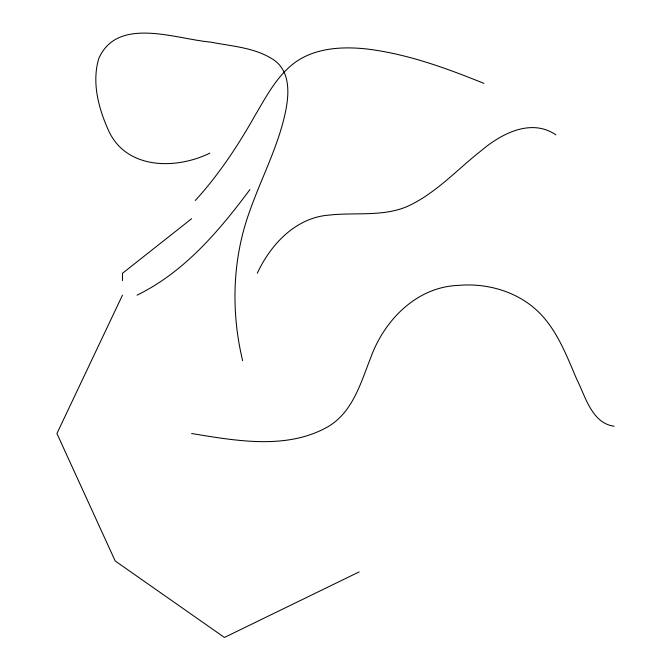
<?xml version="1.0" encoding="UTF-8"?>
<svg xmlns="http://www.w3.org/2000/svg" width="671" height="671" viewBox="0 0 671 671"><rect width="100%" height="100%" fill="white"/><g stroke="black" fill="none" stroke-linecap="round" stroke-linejoin="round"><path stroke-width="1.01" d="M122.474 295.156L56.926 433.525L115.194 560.981L224.433 637.45L359.17 571.902M257.303 273.231C270.715 244.345 295.743 217.547 329.218 215.081C354.984 212.221 381.984 216.867 406.601 206.777C435.404 193.894 456.766 169.813 481.25 150.673C501.17 133.747 531.155 117.903 555.898 134.854M249.922 189.549C219.191 230.941 184.24 272.174 137.043 295.156M195.303 200.478C218.712 174.863 237.92 145.775 254.955 115.63C266.504 96.154 277.349 74.926 296.314 61.547C316.88 47.633 342.973 46.4 366.911 48.991C407.498 53.957 446.24 68.132 483.942 83.389M191.663 218.679L122.474 273.307L122.474 280.587M209.872 153.139C175.383 170.006 124.94 169.587 107.838 128.941C98.243 107.209 91.701 81.753 98.847 58.343C117.719 15.894 176.129 39.17 210.476 42.072C232.191 46.391 256.012 47.498 274.733 60.566C290.988 72.812 289.008 95.819 285.15 113.449C277.727 147.452 261.237 178.427 249.755 211.063C232.317 258.813 230.782 311.453 242.642 360.696M614.074 426.244C591.881 423.133 585.598 396.813 576.959 379.744C567.347 357.433 558.624 333.94 542.109 315.63A91.457 91.457 0 0 0 523.372 300.138C510.337 292.07 495.433 287.272 480.226 285.603A113.802 113.802 0 0 0 458.377 285.385C416.548 286.928 384.24 320.226 370.686 357.752C360.964 382.311 353.307 410.476 329.738 425.674C288.169 450.434 236.746 440.872 191.663 433.525"/></g></svg>
